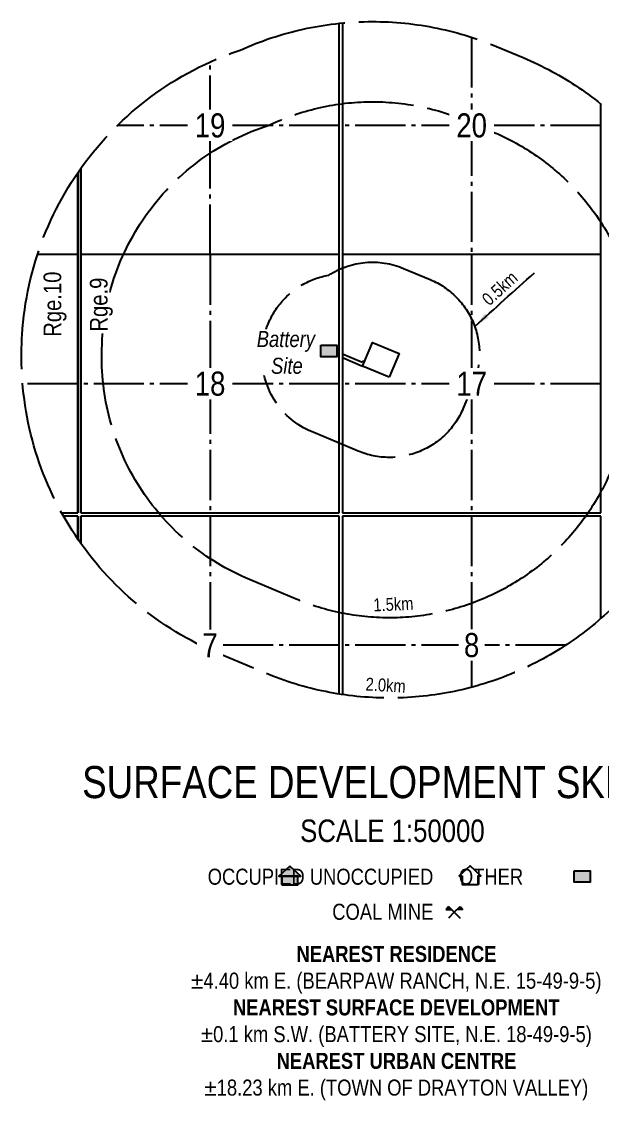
# Model space of a CAD drawing. Extents: x 606063 to 618175, y 5894688 to 5903993.
# Drawn here: x 616872 to 617234, y 5897796 to 5898469 of the extents above; entities that cross this region are included whole.
import ezdxf
from ezdxf.enums import TextEntityAlignment as Align

# ---------------------------------------------------------------- set-up
doc = ezdxf.new("R2010")
doc.units = 0
doc.header["$LTSCALE"] = 5
doc.linetypes.add('foc-BUFFER', pattern=[16.75, 15, -1.75])
doc.linetypes.add('foc-QUARTERLINE', pattern=[33, 25, -3, 2, -3])
for name, color, linetype in [('AS-RESIDENCE', 14, 'Continuous'), ('AS-SYMBOL', 7, 'Continuous'), ('AUX-BUFFER', 7, 'foc-BUFFER'), ('CG-NOTES', 7, 'Continuous'), ('DETAIL-T', 7, 'Continuous'), ('L-QSEC', 8, 'foc-QUARTERLINE'), ('L-SEC', 7, 'Continuous'), ('P-PROPOSED', 10, 'Continuous'), ('S-7', 6, 'Continuous')]:
    doc.layers.add(name, color=color, linetype=linetype)
doc.styles.add('100L', font='ARIALN.TTF', dxfattribs={"height": 11})
doc.styles.add('120', font='ARIALN.TTF', dxfattribs={"height": 13})
doc.styles.add('60L', font='ARIALN.TTF', dxfattribs={"height": 7.35})
doc.styles.add('80CG', font='ARIALN.TTF', dxfattribs={"height": 10})
doc.styles.add('80L', font='ARIALN.TTF', dxfattribs={"height": 10})
doc.dimstyles.new('Compass 5 000', dxfattribs={"dimscale": 5, "dimtxt": 9, "dimasz": 2, "dimexe": 0.2, "dimexo": 0.0625, "dimgap": 0.5, "dimtad": 0, "dimtih": 1, "dimtoh": 1, "dimzin": 0, "dimdsep": 46, "dimtxsty": '80CG', "dimcen": 0.1, "dimse1": 1, "dimse2": 1, "dimclrd": 256, "dimclrt": 256, "dimaunit": 1, "dimadec": 4, "dimazin": 0, "dimtfac": 0.06, "dimtofl": 0, "dimtmove": 0, "dimatfit": 1, "dimfxl": 0.2, "dimtolj": 1, "dimtzin": 0, "dimlwd": -1, "dimarcsym": 0})

# ---------------------------------------------------------------- blocks, each defined once
blk = doc.blocks.new('res_other')
blk.add_hatch(color=14).paths.add_polyline_path([(-1.09, 0.73), (0.91, 0.73), (0.91, -0.69), (-1.09, -0.69)])
at = {"color": 14}
blk.add_lwpolyline([(-1.09, 0.73), (0.91, 0.73), (0.91, -0.69), (-1.09, -0.69)], close=True, dxfattribs=at)
blk = doc.blocks.new('res_abd')
at = {"color": 14}
blk.add_lwpolyline([(-1.13, -0.57), (-1.13, -1.62), (0.87, -1.62), (0.87, -0.57), (1.22, -0.57), (-0.13, 0.69), (-1.49, -0.57)], close=True, dxfattribs=at)
blk = doc.blocks.new('res_occ')
for points in [[(0.1, 0.89), (-1.26, -0.37), (1.46, -0.37)], [(-0.9, -1.43), (1.1, -1.43), (1.1, -0.37), (-0.9, -0.37)]]:
    blk.add_hatch(color=14).paths.add_polyline_path(points)
at = {"color": 14}
for points in [[(0.1, 0.89), (-1.26, -0.37), (1.46, -0.37)], [(-0.9, -1.43), (1.1, -1.43), (1.1, -0.37), (-0.9, -0.37)]]:
    blk.add_lwpolyline(points, close=True, dxfattribs=at)
blk = doc.blocks.new('Mine')
at = {"layer": 'AS-SYMBOL'}
h = blk.add_hatch(color=161, dxfattribs=at)
h.dxf.hatch_style = 1
h.paths.add_polyline_path([(-0.71, 0.71), (-1.06, 0.35), (-0.35, 0.35)])
h = blk.add_hatch(color=161, dxfattribs=at)
h.dxf.hatch_style = 1
h.paths.add_polyline_path([(0.71, 0.71), (0.35, 0.35), (1.06, 0.35)])
at = {"layer": 'AS-SYMBOL', "color": 161}
for p, q in [((-0.71, 0.71), (-1.06, 0.35)), ((-1.06, 0.35), (-0.35, 0.35)), ((-0.71, 0.71), (0, 0)), ((0, 0), (-0.71, -0.71)), ((0, 0), (0.71, 0.71)), ((0, 0), (0.71, -0.71)), ((1.06, 0.35), (0.35, 0.35)), ((0.71, 0.71), (1.06, 0.35))]:
    blk.add_line(p, q, dxfattribs=at)
blk = doc.blocks.new('*U503')
at = {"layer": 'AS-RESIDENCE', "color": 14}
blk.add_lwpolyline([(130.01, -1.32), (140.01, -1.32), (140.01, -8.46), (130.01, -8.46)], close=True, dxfattribs=at)
at = {"layer": 'AS-RESIDENCE', "xscale": 5, "yscale": 5, "zscale": 5}
for name, p in [('res_occ', (-47.66, -2.88)), ('res_abd', (65.91, -1.71)), ('res_other', (135.48, -5.03))]:
    blk.add_blockref(name, p, dxfattribs=at)
at = {"layer": 'AS-SYMBOL', "color": 161, "xscale": 5, "yscale": 5, "zscale": 5}
blk.add_blockref('Mine', (55.39, -27.2), dxfattribs=at)
at = {"layer": 'CG-NOTES', "char_height": 12, "style": '80CG'}
for s, insert, width, attachment_point in [('{\\H0.83333x;OCCUPIED^IUNOCCUPIED^I    OTHER}', (0, 0), 324.7071, 2), ('\\pi4.91715;{\\H0.83333x;COAL MINE}', (-25.61, -21.87), 71.6894, 1)]:
    blk.add_mtext(s, dxfattribs=dict(at, insert=insert, width=width, attachment_point=attachment_point))

msp = doc.modelspace()

# ---------------------------------------------------------------- linework, layer by layer
at = {"layer": 'AS-RESIDENCE', "color": 14}
msp.add_lwpolyline([(617058.616, 5898267.083), (617068.616, 5898267.083), (617068.616, 5898259.944), (617058.616, 5898259.944)], close=True, dxfattribs=at)
at = {"layer": 'AUX-BUFFER', "flags": 128}
for points in [[(617168.12, 5898453.275), (617184.74, 5898446.313, -0.4142136), (617291.901, 5898184.674), (617285.714, 5898169.904, -0.4142136), (617024.075, 5898062.744), (616994.933, 5898074.95, -0.302192), (616872.249, 5898259.298), (616872.249, 5898261.469, -0.322217), (617008.484, 5898451.029, -0.2083038)], [(617148.81, 5898407.175), (617165.43, 5898400.213, -0.4142136), (617245.801, 5898203.984), (617239.614, 5898189.214, -0.4142136), (617043.385, 5898108.844), (617014.243, 5898121.05, -0.302192), (616922.23, 5898259.311), (616922.229, 5898261.482, -0.3268559), (617026.799, 5898404.434, -0.2126866)], [(617110.191, 5898314.975), (617126.811, 5898308.013, -0.4142136), (617153.601, 5898242.604), (617147.414, 5898227.834, -0.4142136), (617082.004, 5898201.044), (617052.862, 5898213.25, -0.302192), (617022.192, 5898259.337), (617022.191, 5898261.508, -0.3647553), (617063.616, 5898310.764, -0.2483374)]]:
    msp.add_lwpolyline(points, format="xyb", close=True, dxfattribs=at)
at = {"layer": 'L-QSEC', "color": 253, "ltscale": 0.25}
for p, q in [((617152.62, 5898459.026), (617152.62, 5898403.999)), ((616989.674, 5898403.999), (616989.674, 5898443.629)), ((616989.674, 5898403.999), (616931.924, 5898403.999)), ((616989.674, 5898323.532), (616989.674, 5898403.999)), ((617070.141, 5898403.999), (616989.674, 5898403.999)), ((617152.62, 5898403.999), (617072.153, 5898403.999)), ((617233.087, 5898403.999), (617152.62, 5898403.999)), ((617152.62, 5898403.999), (617152.62, 5898323.531)), ((616989.674, 5898323.531), (616989.674, 5898243.064)), ((617152.62, 5898323.531), (617152.62, 5898243.064)), ((616907.195, 5898243.064), (616872.914, 5898243.064)), ((616989.674, 5898243.064), (616909.207, 5898243.064)), ((616989.674, 5898243.064), (616989.674, 5898162.597)), ((617070.141, 5898243.064), (616989.674, 5898243.064)), ((617152.62, 5898243.064), (617072.153, 5898243.064)), ((617152.62, 5898243.064), (617152.62, 5898162.597)), ((617233.087, 5898243.064), (617152.62, 5898243.064)), ((616989.674, 5898160.585), (616989.674, 5898080.118)), ((617152.62, 5898160.585), (617152.62, 5898080.118)), ((616989.674, 5898080.118), (616983.6, 5898080.118)), ((617070.141, 5898080.118), (616989.674, 5898080.118)), ((616989.674, 5898077.243), (616989.674, 5898080.118)), ((617152.62, 5898080.118), (617072.153, 5898080.118)), ((617152.62, 5898080.118), (617152.62, 5898053.916)), ((617211.185, 5898080.118), (617152.62, 5898080.118))]:
    msp.add_line(p, q, dxfattribs=at)
at = {"layer": 'L-SEC', "color": 253}
for p, q in [((617070.141, 5898403.999), (617070.141, 5898467.719)), ((617072.153, 5898467.919), (617072.153, 5898403.999)), ((617233.087, 5898403.999), (617233.087, 5898417.468)), ((617070.141, 5898323.531), (617070.141, 5898403.999)), ((617072.153, 5898403.999), (617072.153, 5898323.531)), ((617233.087, 5898323.531), (617233.087, 5898403.999)), ((616907.195, 5898323.531), (616882.109, 5898323.531)), ((616989.674, 5898323.531), (616909.207, 5898323.531)), ((617070.141, 5898323.531), (616989.674, 5898323.531)), ((617070.141, 5898243.064), (617070.141, 5898323.531)), ((617072.153, 5898323.531), (617072.153, 5898243.064)), ((617152.62, 5898323.531), (617072.153, 5898323.531)), ((617233.087, 5898323.531), (617152.62, 5898323.531)), ((617233.087, 5898243.064), (617233.087, 5898323.531)), ((617070.141, 5898162.597), (617070.141, 5898243.064)), ((617072.153, 5898243.064), (617072.153, 5898162.597)), ((617233.087, 5898162.597), (617233.087, 5898243.064)), ((616897.221, 5898162.597), (616907.195, 5898162.597)), ((616909.207, 5898162.597), (616989.674, 5898162.597)), ((616989.674, 5898162.597), (617070.141, 5898162.597)), ((617072.153, 5898162.597), (617152.62, 5898162.597)), ((617152.62, 5898162.597), (617233.087, 5898162.597)), ((616907.195, 5898160.585), (616898.349, 5898160.585)), ((616989.674, 5898160.585), (616909.207, 5898160.585)), ((617070.141, 5898160.585), (616989.674, 5898160.585)), ((617070.141, 5898080.118), (617070.141, 5898160.585)), ((617072.153, 5898160.585), (617072.153, 5898080.118)), ((617152.62, 5898160.585), (617072.153, 5898160.585)), ((617233.087, 5898160.585), (617152.62, 5898160.585)), ((617233.087, 5898096.794), (617233.087, 5898160.585)), ((617070.141, 5898049.666), (617070.141, 5898080.118)), ((617072.153, 5898080.118), (617072.153, 5898049.359))]:
    msp.add_line(p, q, dxfattribs=at)
at = {"layer": 'L-SEC'}
for p, q in [((616907.195, 5898374.446), (616907.195, 5898323.531)), ((616907.195, 5898323.531), (616907.195, 5898374.446)), ((616909.207, 5898377.33), (616909.207, 5898323.531)), ((616909.207, 5898323.531), (616909.207, 5898377.33)), ((616907.195, 5898323.531), (616907.195, 5898243.064)), ((616907.195, 5898243.064), (616907.195, 5898323.531)), ((616909.207, 5898323.531), (616909.207, 5898243.064)), ((616909.207, 5898243.064), (616909.207, 5898323.531)), ((616907.195, 5898243.064), (616907.195, 5898162.597)), ((616907.195, 5898162.597), (616907.195, 5898243.064)), ((616909.207, 5898243.064), (616909.207, 5898162.597)), ((616909.207, 5898162.597), (616909.207, 5898243.064)), ((616907.195, 5898160.585), (616907.195, 5898146.427)), ((616907.195, 5898146.427), (616907.195, 5898160.585)), ((616909.207, 5898160.585), (616909.207, 5898143.542)), ((616909.207, 5898143.542), (616909.207, 5898160.585))]:
    msp.add_line(p, q, dxfattribs=at)
at = {"layer": 'P-PROPOSED'}
for points in [[(617101.314, 5898247.144), (617084.694, 5898254.105), (617089.335, 5898265.186), (617090.881, 5898268.875), (617107.501, 5898261.913)], [(617086.048, 5898257.337), (617084.083, 5898256.532), (617072.172, 5898261.521), (617072.172, 5898259.35), (617084.694, 5898254.105)]]:
    msp.add_lwpolyline(points, close=True, dxfattribs=at)

# ---------------------------------------------------------------- block references
at = {"color": 5, "xscale": 0.99961531, "yscale": 0.99961531, "zscale": 0.99961531}
msp.add_blockref('*U503', (617086.462, 5897940.848), dxfattribs=at)
at = {"layer": 'AS-RESIDENCE', "xscale": 5.000000000000013, "yscale": 5.000000000000013, "zscale": 5.000000000000013}
msp.add_blockref('res_other', (617064.087, 5898263.38), dxfattribs=at)

# ---------------------------------------------------------------- texts
at = {"style": '100L'}
msp.add_text('Rge.10', height=11, rotation=89.999962, dxfattribs=at).set_placement((616896.934, 5898292.678), align=Align.CENTER)
at = {"char_height": 8, "attachment_point": 1, "style": '60L'}
for s, insert, rotation in [('0.5km', (617158.187, 5898297.18), 41.998851), ('1.5km', (617091.219, 5898109.169), 2.414852), ('2.0km', (617086.851, 5898059.931), 356.702718)]:
    msp.add_mtext_dynamic_manual_height_columns(s, width=28.39186, gutter_width=47.5, heights=[0], dxfattribs=dict(at, insert=insert, rotation=rotation))
at = {"layer": 'CG-NOTES', "insert": (616899.073, 5897892.704), "char_height": 9.99231, "width": 412.08244, "attachment_point": 1, "style": '80CG'}
msp.add_mtext('\\pi144.43786;{\\fArial Narrow|b1|i0|c0|p34;NEAREST RESIDENCE}\\P\\pi78.79258;±4.40 km E. (BEARPAW RANCH, N.E. 15-49-9-5)\\P\\pi104.8503;{\\fArial Narrow|b1|i0|c0|p34;NEAREST SURFACE DEVELOPMENT}\\P\\pi84.82478;±0.1 km S.W. (BATTERY SITE, N.E. 18-49-9-5)\\P\\pi132.05311;{\\fArial Narrow|b1|i0|c0|p34;NEAREST URBAN CENTRE}\\P\\pi87.05703;±18.23 km E. (TOWN OF DRAYTON VALLEY)', dxfattribs=at)
at = {"layer": 'DETAIL-T', "color": 3, "insert": (616907.574, 5898004.811), "char_height": 19.99231, "width": 389.90915, "attachment_point": 1, "style": '80CG'}
msp.add_mtext('\\pi2.39566;SURFACE DEVELOPMENT SKETCH\\P\\pi138.22675;{\\H0.7x;SCALE 1:50000}', dxfattribs=at)

# ---------------------------------------------------------------- leaders
at = {"path_type": 1}
msp.add_leader([(617154.544, 5898278.796), (617191.747, 5898312.201)], dimstyle='Compass 5 000', override={"dimgap": 0.5, "dimtad": 0}, dxfattribs=at)

# ---------------------------------------------------------------- next in the draw order: texts
at = {"insert": (616914.784, 5898292.393), "char_height": 11, "width": 33.79092, "attachment_point": 2, "rotation": 89.999962, "style": '100L', "bg_fill": 3, "box_fill_scale": 1.1, "bg_fill_color": 256, "bg_fill_transparency": 0}
msp.add_mtext('Rge.9', dxfattribs=at)
at = {"layer": 'AS-RESIDENCE', "color": 14, "insert": (617018.459, 5898275.949), "char_height": 9.99615, "attachment_point": 1, "style": '80L', "bg_fill": 3, "box_fill_scale": 1.1, "bg_fill_color": 256, "bg_fill_transparency": 0}
msp.add_mtext_dynamic_manual_height_columns('\\pi0.29886;{\\fArial Narrow|b0|i1|c0|p34;Battery \\P\\pi9.22108;Site}', width=37.07755, gutter_width=49.981, heights=[0], dxfattribs=at)
at = {"layer": 'S-7', "char_height": 15, "attachment_point": 5, "style": '120', "bg_fill": 3, "box_fill_scale": 1.15, "bg_fill_color": 256}
for s, insert, width, bg_fill_transparency in [('19', (616989.674, 5898403.999), 23.30832, 15138838), ('20', (617152.62, 5898403.999), 23.30832, 13369391), ('18', (616989.674, 5898243.064), 23.30832, 3932177), ('17', (617152.62, 5898243.064), 23.30832, 13369396), ('7', (616989.674, 5898080.118), 11.65416, 3997695), ('8', (617152.62, 5898080.118), 11.65416, 13369401)]:
    msp.add_mtext(s, dxfattribs=dict(at, insert=insert, width=width, bg_fill_transparency=bg_fill_transparency))

doc.saveas('drawing.dxf')
